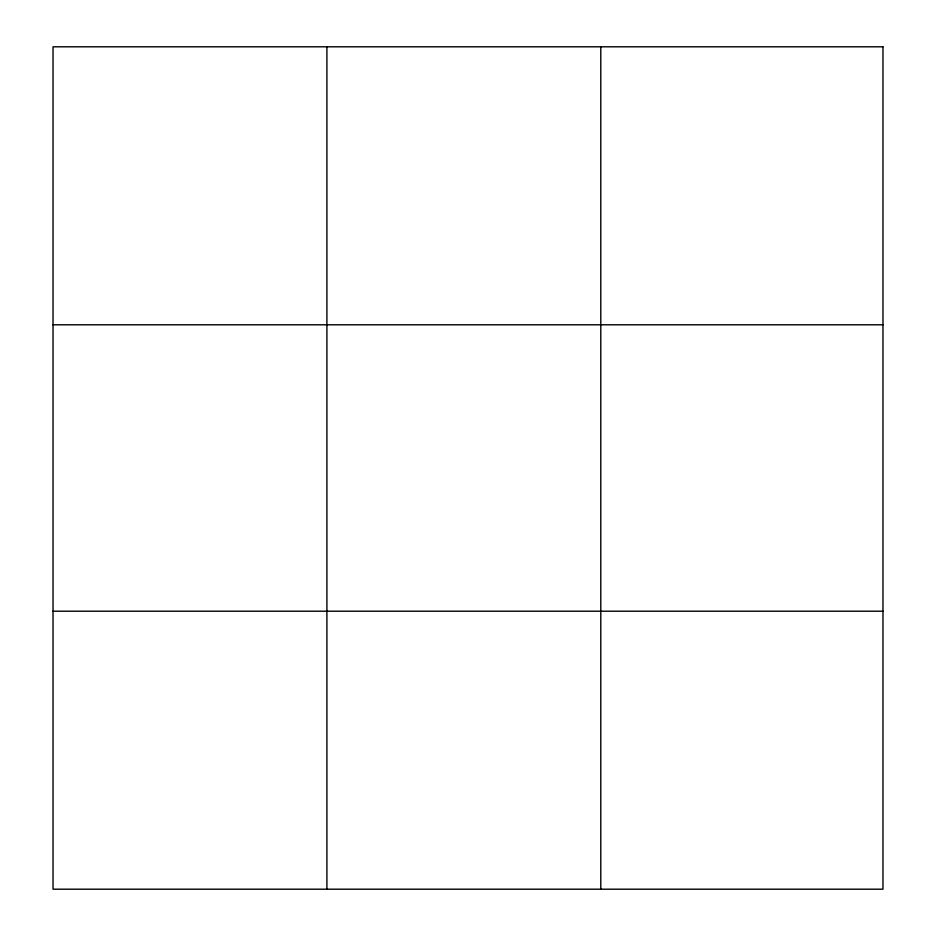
<?xml version="1.0" encoding="UTF-8"?>
<svg xmlns="http://www.w3.org/2000/svg" width="936" height="936" viewBox="0 0 936 936"><rect width="100%" height="100%" fill="white"/><g stroke="black" fill="none" stroke-linecap="round" stroke-linejoin="round"><path stroke-width="1.4" d="M326.91 889.2L326.91 46.8M600.795 889.2L600.795 46.8M53.036 324.792L882.964 324.792M53.036 611.208L882.964 611.208M882.964 46.8L882.964 889.2L53.036 889.2L53.036 46.8L882.964 46.8"/></g></svg>
